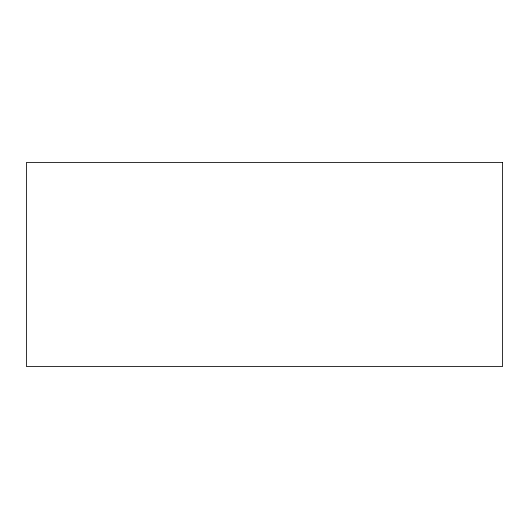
<?xml version="1.0" encoding="UTF-8"?>
<svg xmlns="http://www.w3.org/2000/svg" width="529" height="529" viewBox="0 0 529 529"><rect width="100%" height="100%" fill="white"/><g stroke="black" fill="none" stroke-linecap="round" stroke-linejoin="round"><path stroke-width="0.79" d="M502.55 162.476L26.45 162.476L26.45 366.524L502.55 366.524L502.55 162.476"/></g></svg>
